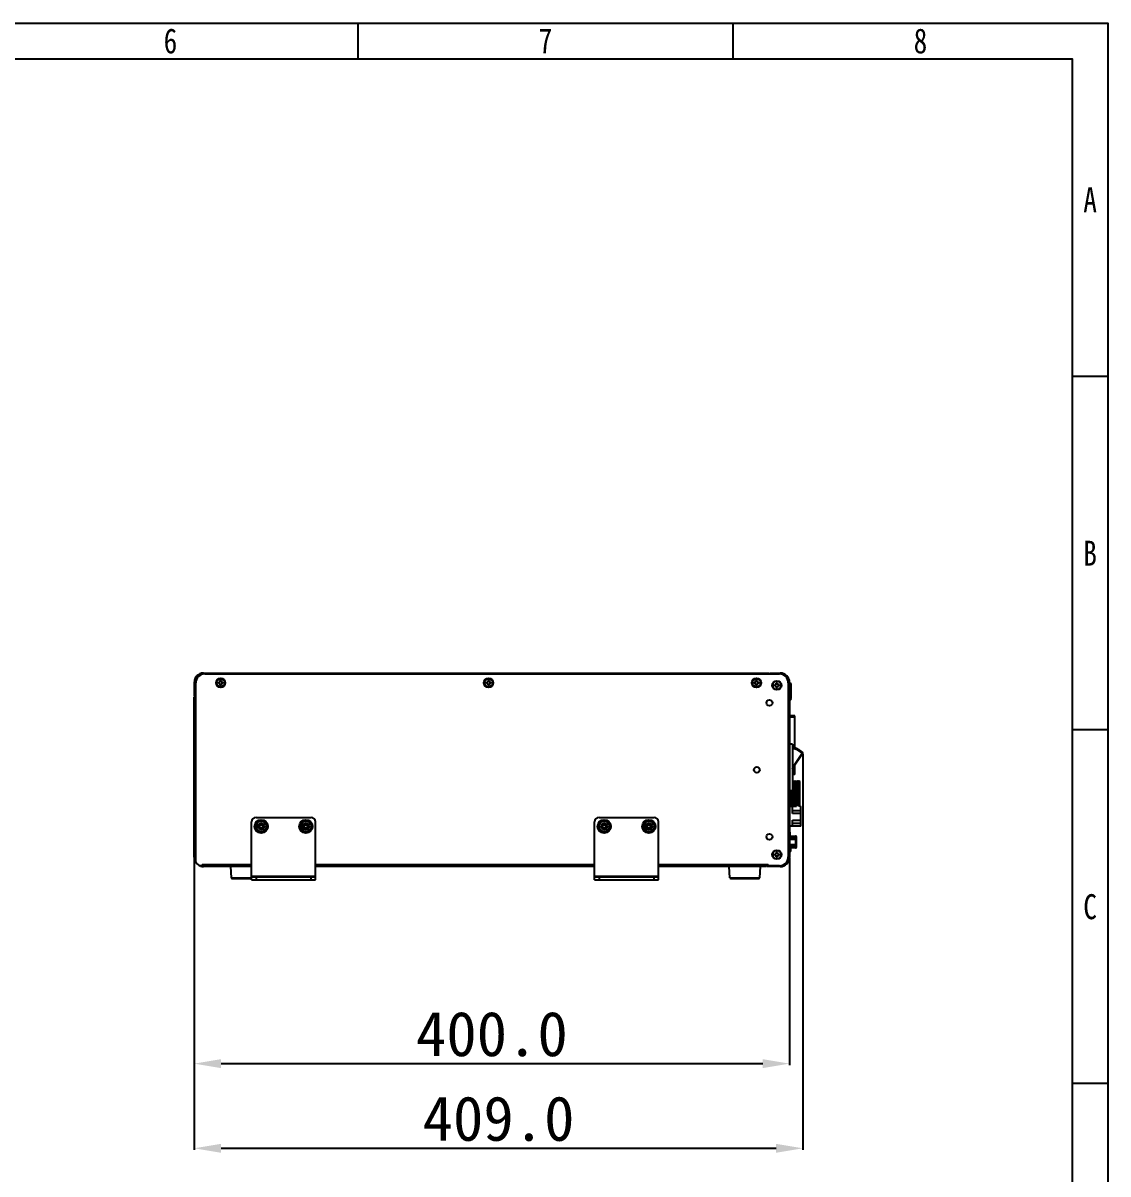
# Model space of a CAD drawing. Header units: millimetres. Extents: x 4086 to 8318, y 123 to 1549.
# Drawn here: x 7589 to 8318, y 775 to 1549 of the extents above; entities that cross this region are included whole.
import ezdxf
from ezdxf.enums import TextEntityAlignment as Align

# ---------------------------------------------------------------- set-up
doc = ezdxf.new("R2010")
doc.units = ezdxf.units.MM
doc.layers.add('20_ALL_FEATURES', color=7, linetype='Continuous')
doc.layers.add('尺寸', color=3, linetype='Continuous')
doc.styles.get("Standard").update_dxf_attribs({"font": ''})
doc.styles.get('Standard').set_extended_font_data('SimSun')
doc.dimstyles.get("Standard").update_dxf_attribs({"dimscale": 6, "dimtxt": 5, "dimasz": 3, "dimexe": 0.18, "dimexo": 0.0625, "dimgap": 0.8, "dimtad": 1, "dimtoh": 1, "dimdec": 1, "dimzin": 0, "dimdsep": 46, "dimtxsty": 'Standard', "dimcen": 0.09, "dimclrd": 256, "dimclre": 256, "dimclrt": 256, "dimadec": 0, "dimazin": 2, "dimtfac": 1, "dimtdec": 1, "dimtofl": 0, "dimtmove": 0, "dimatfit": 3, "dimfxl": 0, "dimtolj": 1, "dimtzin": 0, "dimarcsym": 0})

# ---------------------------------------------------------------- blocks, each defined once
blk = doc.blocks.new('3')
at = {"color": 2}
for p, q in [((7814.12, 1548.82), (7814.12, 1524.82)), ((8066.12, 1548.82), (8066.12, 1524.82)), ((8318.12, 1311.22), (8294.12, 1311.22)), ((8318.12, 1073.62), (8294.12, 1073.62)), ((8318.12, 836.02), (8294.12, 836.02))]:
    blk.add_line(p, q, dxfattribs=at)
for points in [[(6302.12, 123.22), (6302.12, 1548.82), (8318.12, 1548.82), (8318.12, 123.22)], [(6422.12, 147.22), (6422.12, 1524.82), (8294.12, 1524.82), (8294.12, 147.22)]]:
    blk.add_lwpolyline(points, close=True, dxfattribs=at)
at = {"color": 2, "width": 0.8}
for s, p in [('6', (7688.12, 1536.82)), ('7', (7940.12, 1536.82)), ('8', (8192.12, 1536.82)), ('A', (8306.12, 1430.02)), ('B', (8306.12, 1192.42)), ('C', (8306.12, 954.82))]:
    blk.add_text(s, height=16.8, dxfattribs=at).set_placement(p, align=Align.MIDDLE_CENTER)
for tag, height, p in [('整机外形图', 19.2, (7909.61, 256.24)), ('当前页', 12, (8078.12, 207.22)), ('总页数', 12, (8222.12, 207.22))]:
    blk.add_attdef(tag, text='', height=height, dxfattribs=at).set_placement(p, align=Align.MIDDLE)
at = {"color": 7, "width": 0.8}
for tag, height, p in [('编号', 19.2, (8153.31, 252.27)), ('比例', 12, (7958.12, 171.22))]:
    blk.add_attdef(tag, text='', height=height, dxfattribs=at).set_placement(p, align=Align.MIDDLE)
blk = doc.blocks.new('*D44')
at = {"layer": 'Defpoints', "color": 0}
for p in [(7704.13, 988.01), (8104.13, 988.01), (8104.13, 849.31)]:
    blk.add_point(p, dxfattribs=at)
at = {"layer": '尺寸', "lineweight": -2}
for p, q in [((7704.13, 987.64), (7704.13, 848.23)), ((8104.13, 987.64), (8104.13, 848.23)), ((7722.13, 849.31), (8086.13, 849.31))]:
    blk.add_line(p, q, dxfattribs=at)
at = {"layer": '尺寸'}
for points in [[(7722.13, 852.31), (7722.13, 846.31), (7704.13, 849.31)], [(8086.13, 846.31), (8086.13, 852.31), (8104.13, 849.31)]]:
    blk.add_solid(points, dxfattribs=at)
at = {"layer": '尺寸', "insert": (7904.13, 869.11), "char_height": 30, "attachment_point": 5}
blk.add_mtext('\\A1;400.0', dxfattribs=at)
blk = doc.blocks.new('*D45')
at = {"layer": 'Defpoints', "color": 0}
for p in [(8113.08, 1057.79), (7704.13, 988.01), (8113.08, 792.4)]:
    blk.add_point(p, dxfattribs=at)
at = {"layer": '尺寸', "lineweight": -2}
for p, q in [((8113.08, 1057.42), (8113.08, 791.32)), ((7704.13, 987.64), (7704.13, 791.32)), ((7722.13, 792.4), (8095.08, 792.4))]:
    blk.add_line(p, q, dxfattribs=at)
at = {"layer": '尺寸'}
for points in [[(7722.13, 795.4), (7722.13, 789.4), (7704.13, 792.4)], [(8095.08, 789.4), (8095.08, 795.4), (8113.08, 792.4)]]:
    blk.add_solid(points, dxfattribs=at)
at = {"layer": '尺寸', "insert": (7908.6, 812.2), "char_height": 30, "attachment_point": 5}
blk.add_mtext('\\A1;409.0', dxfattribs=at)

msp = doc.modelspace()

# ---------------------------------------------------------------- linework, layer by layer
at = {"layer": '20_ALL_FEATURES', "color": 7, "linetype": 'Continuous'}
for p, q in [((7710.33, 1111.19), (7710.33, 1111.81)), ((7710.33, 1111.81), (8090.18, 1111.81)), ((7711.13, 1111.31), (8097.33, 1111.31)), ((7721.52, 1105.69), (7721.52, 1106.81)), ((7721.52, 1106.81), (7722.27, 1106.81)), ((7722.27, 1106.81), (7722.27, 1105.69)), ((7901.52, 1105.69), (7901.52, 1106.81)), ((7901.52, 1106.81), (7902.27, 1106.81)), ((7902.27, 1106.81), (7902.27, 1105.69)), ((8081.52, 1106.81), (8082.27, 1106.81)), ((8081.52, 1105.69), (8081.52, 1106.81)), ((8082.27, 1106.81), (8082.27, 1105.69)), ((8090.18, 1111.31), (8090.18, 1111.81)), ((8090.63, 1111.81), (8097.93, 1111.81)), ((8090.63, 1111.31), (8090.63, 1111.81)), ((7704.13, 1105.61), (7704.13, 1096.11)), ((7705.13, 984.64), (7705.13, 1105.31)), ((7720.4, 1104.94), (7720.4, 1105.69)), ((7720.4, 1105.69), (7721.52, 1105.69)), ((7721.52, 1104.94), (7720.4, 1104.94)), ((7721.52, 1103.81), (7721.52, 1104.94)), ((7722.27, 1103.81), (7721.52, 1103.81)), ((7722.27, 1105.69), (7723.4, 1105.69)), ((7722.27, 1104.94), (7722.27, 1103.81)), ((7723.4, 1104.94), (7722.27, 1104.94)), ((7723.4, 1105.69), (7723.4, 1104.94)), ((7900.4, 1104.94), (7900.4, 1105.69)), ((7900.4, 1105.69), (7901.52, 1105.69)), ((7901.52, 1104.94), (7900.4, 1104.94)), ((7901.52, 1103.81), (7901.52, 1104.94)), ((7902.27, 1103.81), (7901.52, 1103.81)), ((7902.27, 1105.69), (7903.4, 1105.69)), ((7902.27, 1104.94), (7902.27, 1103.81)), ((7903.4, 1104.94), (7902.27, 1104.94)), ((7903.4, 1105.69), (7903.4, 1104.94)), ((8080.4, 1105.69), (8081.52, 1105.69)), ((8080.4, 1104.94), (8080.4, 1105.69)), ((8081.52, 1104.94), (8080.4, 1104.94)), ((8081.52, 1103.81), (8081.52, 1104.94)), ((8082.27, 1103.81), (8081.52, 1103.81)), ((8082.27, 1105.69), (8083.4, 1105.69)), ((8083.4, 1104.94), (8082.27, 1104.94)), ((8082.27, 1104.94), (8082.27, 1103.81)), ((8083.4, 1105.69), (8083.4, 1104.94)), ((8094.13, 1103.99), (8095.25, 1103.99)), ((8094.13, 1103.24), (8094.13, 1103.99)), ((8095.25, 1103.24), (8094.13, 1103.24)), ((8095.25, 1105.11), (8096, 1105.11)), ((8095.25, 1103.99), (8095.25, 1105.11)), ((8095.25, 1102.11), (8095.25, 1103.24)), ((8096, 1102.11), (8095.25, 1102.11)), ((8096, 1105.11), (8096, 1103.99)), ((8096, 1103.99), (8097.13, 1103.99)), ((8097.13, 1103.24), (8096, 1103.24)), ((8096, 1103.24), (8096, 1102.11)), ((8097.13, 1103.99), (8097.13, 1103.24)), ((8103.25, 1105.79), (8104.12, 1105.81)), ((8104.13, 1105.61), (8103.28, 1105.61)), ((8103.33, 1105.31), (8103.33, 988.31)), ((8104.13, 1105.61), (8104.13, 988.01)), ((8105.13, 1104.81), (8104.13, 1104.81)), ((8105.13, 1101.81), (8104.13, 1101.81)), ((8105.13, 1094.81), (8105.13, 1104.81)), ((7705.13, 1096.11), (7704.13, 1096.11)), ((7704.13, 988.01), (7704.13, 1095.61)), ((7705.13, 1095.61), (7704.13, 1095.61)), ((8107.73, 1083.1), (8104.13, 1083.1)), ((8107.73, 1082.3), (8104.13, 1082.3)), ((8107.73, 1061.42), (8107.73, 1083.1)), ((8106.1, 1064.13), (8104.13, 1064.13)), ((8106.1, 1064.13), (8106.1, 1032.66)), ((8106.1, 1048.49), (8112.95, 1058.5)), ((8113.08, 1057.79), (8106.21, 1047.74)), ((8111.1, 1059.76), (8110.82, 1059.34)), ((8113.08, 1057.79), (8110.82, 1059.34)), ((8111.1, 1059.76), (8112.95, 1058.5)), ((8106.1, 1047.81), (8106.21, 1047.74)), ((8107.73, 1044.5), (8106.1, 1044.5)), ((8107.73, 1043.7), (8107.73, 1049.96)), ((8107.73, 1043.7), (8106.1, 1043.7)), ((8106.28, 1038.9), (8106.1, 1039.08)), ((8106.67, 1039.3), (8106.27, 1038.9)), ((8106.67, 1039.3), (8106.68, 1039.3)), ((8106.68, 1039.3), (8106.68, 1039.3)), ((8107.08, 1038.9), (8106.68, 1039.3)), ((8107.47, 1039.3), (8107.07, 1038.9)), ((8107.48, 1039.3), (8107.47, 1039.3)), ((8107.48, 1039.3), (8107.48, 1039.3)), ((8107.88, 1038.9), (8107.48, 1039.3)), ((8108.27, 1039.3), (8107.87, 1038.9)), ((8108.28, 1039.3), (8108.27, 1039.3)), ((8108.28, 1039.3), (8108.28, 1039.3)), ((8108.68, 1038.9), (8108.28, 1039.3)), ((8109.07, 1039.3), (8108.67, 1038.9)), ((8109.07, 1039.3), (8109.08, 1039.3)), ((8109.08, 1039.3), (8109.08, 1039.3)), ((8109.48, 1038.9), (8109.08, 1039.3)), ((8109.87, 1039.3), (8109.47, 1038.9)), ((8109.88, 1039.3), (8109.87, 1039.3)), ((8109.88, 1039.3), (8109.88, 1039.3)), ((8110.28, 1038.9), (8109.88, 1039.3)), ((8110.67, 1039.3), (8110.27, 1038.9)), ((8110.68, 1039.3), (8110.67, 1039.3)), ((8110.68, 1039.3), (8110.68, 1039.3)), ((8111.08, 1038.9), (8110.68, 1039.3)), ((8111.13, 1038.95), (8111.07, 1038.9)), ((8111.13, 1022.5), (8111.13, 1038.95)), ((8106.1, 1032.66), (8104.13, 1032.66)), ((8108.81, 1031.58), (8108.41, 1031.77)), ((8109.21, 1031.78), (8108.81, 1031.58)), ((8104.13, 1022.36), (8108.73, 1022.36)), ((8106.13, 1022.06), (8104.13, 1022.06)), ((8106.13, 1017.36), (8106.13, 1022.36)), ((8108.73, 1023.16), (8109.73, 1023.16)), ((8108.73, 1022.36), (8108.73, 1023.16)), ((8109.73, 1023.16), (8111.83, 1022.16)), ((8111.83, 1008.86), (8111.83, 1022.16)), ((7745.63, 1014.81), (7782.63, 1014.81)), ((7976.13, 1014.81), (8013.13, 1014.81)), ((8106.13, 1019.56), (8111.83, 1019.56)), ((8111.83, 1017.36), (8106.13, 1017.36)), ((7742.63, 972.81), (7742.63, 1011.81)), ((7747.38, 1009.25), (7747.38, 1008.38)), ((7748.69, 1009.25), (7747.38, 1009.25)), ((7747.38, 1008.38), (7748.69, 1008.38)), ((7748.69, 1010.56), (7748.69, 1009.25)), ((7749.56, 1010.56), (7748.69, 1010.56)), ((7748.69, 1008.38), (7748.69, 1007.06)), ((7748.69, 1007.06), (7749.56, 1007.06)), ((7749.56, 1009.25), (7749.56, 1010.56)), ((7750.88, 1009.25), (7749.56, 1009.25)), ((7749.56, 1007.06), (7749.56, 1008.38)), ((7749.56, 1008.38), (7750.88, 1008.38)), ((7750.88, 1008.38), (7750.88, 1009.25)), ((7777.38, 1009.25), (7777.38, 1008.38)), ((7778.69, 1009.25), (7777.38, 1009.25)), ((7777.38, 1008.38), (7778.69, 1008.38)), ((7778.69, 1010.56), (7778.69, 1009.25)), ((7779.56, 1010.56), (7778.69, 1010.56)), ((7778.69, 1008.38), (7778.69, 1007.06)), ((7778.69, 1007.06), (7779.56, 1007.06)), ((7779.56, 1009.25), (7779.56, 1010.56)), ((7780.88, 1009.25), (7779.56, 1009.25)), ((7779.56, 1007.06), (7779.56, 1008.38)), ((7779.56, 1008.38), (7780.88, 1008.38)), ((7780.88, 1008.38), (7780.88, 1009.25)), ((7785.63, 972.81), (7785.63, 1011.81)), ((7973.13, 972.81), (7973.13, 1011.81)), ((7979.19, 1009.25), (7977.88, 1009.25)), ((7977.88, 1009.25), (7977.88, 1008.38)), ((7977.88, 1008.38), (7979.19, 1008.38)), ((7980.06, 1010.56), (7979.19, 1010.56)), ((7979.19, 1010.56), (7979.19, 1009.25)), ((7979.19, 1008.38), (7979.19, 1007.06)), ((7979.19, 1007.06), (7980.06, 1007.06)), ((7980.06, 1009.25), (7980.06, 1010.56)), ((7981.38, 1009.25), (7980.06, 1009.25)), ((7980.06, 1008.38), (7981.38, 1008.38)), ((7980.06, 1007.06), (7980.06, 1008.38)), ((7981.38, 1008.38), (7981.38, 1009.25)), ((8009.19, 1009.25), (8007.88, 1009.25)), ((8007.88, 1009.25), (8007.88, 1008.38)), ((8007.88, 1008.38), (8009.19, 1008.38)), ((8010.06, 1010.56), (8009.19, 1010.56)), ((8009.19, 1010.56), (8009.19, 1009.25)), ((8009.19, 1008.38), (8009.19, 1007.06)), ((8009.19, 1007.06), (8010.06, 1007.06)), ((8010.06, 1009.25), (8010.06, 1010.56)), ((8011.38, 1009.25), (8010.06, 1009.25)), ((8010.06, 1008.38), (8011.38, 1008.38)), ((8010.06, 1007.06), (8010.06, 1008.38)), ((8011.38, 1008.38), (8011.38, 1009.25)), ((8016.13, 972.81), (8016.13, 1011.81)), ((8104.13, 1009.16), (8106.13, 1009.16)), ((8111.83, 1008.86), (8104.13, 1008.86)), ((8106.13, 1012.96), (8111.83, 1012.96)), ((8106.13, 1008.86), (8106.13, 1012.96)), ((8111.83, 1010.76), (8106.13, 1010.76)), ((8104.23, 1005.01), (8104.13, 1005.01)), ((8105.03, 1002.41), (8104.13, 1002.41)), ((8104.13, 1001.4), (8108.38, 1001.4)), ((8108.38, 1000.09), (8104.13, 1000.09)), ((8104.23, 1005.01), (8104.23, 1002.41)), ((8105.03, 1001.4), (8105.03, 1002.41)), ((8105.03, 1002.31), (8108.25, 1002.31)), ((8108.25, 1001.4), (8108.25, 1002.31)), ((8108.38, 995.4), (8108.38, 1001.4)), ((8108.75, 994.81), (8108.75, 1001.81)), ((8095.25, 991.31), (8096, 991.31)), ((8095.25, 990.19), (8095.25, 991.31)), ((8096, 991.31), (8096, 990.19)), ((8104.13, 996.7), (8108.38, 996.7)), ((8108.38, 995.4), (8104.13, 995.4)), ((8105.03, 991.91), (8104.13, 991.91)), ((8105.03, 991.91), (8105.03, 995.4)), ((8108.25, 994.31), (8105.03, 994.31)), ((8108.25, 994.31), (8108.25, 995.4)), ((7705.13, 988.01), (7704.13, 988.01)), ((7709.43, 983.21), (7709.43, 982.21)), ((7709.43, 983.21), (7742.63, 983.21)), ((7710.63, 983.01), (7710.33, 983.01)), ((7710.63, 983.21), (7710.63, 981.81)), ((7785.63, 983.21), (7973.13, 983.21)), ((8016.13, 983.21), (8089.83, 983.21)), ((8088.63, 981.81), (8088.63, 983.21)), ((8089.83, 983.01), (8089.13, 983.01)), ((8089.13, 983.01), (8089.13, 981.81)), ((8089.83, 982.31), (8089.83, 983.21)), ((8094.13, 990.19), (8095.25, 990.19)), ((8094.13, 989.44), (8094.13, 990.19)), ((8095.25, 989.44), (8094.13, 989.44)), ((8095.25, 988.31), (8095.25, 989.44)), ((8096, 988.31), (8095.25, 988.31)), ((8096, 990.19), (8097.13, 990.19)), ((8097.13, 989.44), (8096, 989.44)), ((8096, 989.44), (8096, 988.31)), ((8097.13, 990.19), (8097.13, 989.44)), ((8103.25, 987.84), (8104.12, 987.81)), ((8103.28, 988.01), (8104.13, 988.01)), ((7709.43, 982.21), (7708.13, 982.21)), ((7742.63, 981.81), (7710.33, 981.81)), ((7729.1, 974.28), (7728.63, 981.81)), ((7742.63, 975.31), (7785.63, 975.31)), ((7973.13, 981.81), (7785.63, 981.81)), ((7973.13, 975.31), (8016.13, 975.31)), ((8088.63, 981.81), (8016.13, 981.81)), ((8064.1, 974.28), (8063.63, 981.81)), ((8084.15, 974.28), (8084.63, 981.81)), ((8097.93, 981.81), (8089.13, 981.81)), ((8097.33, 982.31), (8089.83, 982.31)), ((7729.1, 974.28), (7742.63, 974.28)), ((7729.6, 973.81), (7742.63, 973.81)), ((7742.63, 974.81), (7785.63, 974.81)), ((7742.63, 972.81), (7785.63, 972.81)), ((7745.63, 974.81), (7745.63, 972.81)), ((7782.63, 972.81), (7782.63, 974.81)), ((7973.13, 974.81), (8016.13, 974.81)), ((7973.13, 972.81), (8016.13, 972.81)), ((7976.13, 974.81), (7976.13, 972.81)), ((8013.13, 972.81), (8013.13, 974.81)), ((8064.1, 974.28), (8084.15, 974.28)), ((8064.6, 973.81), (8083.66, 973.81))]:
    msp.add_line(p, q, dxfattribs=at)
for centre, radius in [((7721.9, 1105.31), 3.1), ((7721.9, 1105.31), 2.75), ((7901.9, 1105.31), 3.1), ((7901.9, 1105.31), 2.75), ((8081.9, 1105.31), 3.1), ((8081.9, 1105.31), 2.75), ((8095.63, 1103.61), 3.1), ((8095.63, 1103.61), 2.75), ((8090.63, 1091.81), 2), ((8082.13, 1046.81), 2), ((7749.13, 1008.81), 4.5), ((7749.13, 1008.81), 3.5), ((7749.13, 1008.81), 2.12), ((7779.13, 1008.81), 4.5), ((7779.13, 1008.81), 3.5), ((7779.13, 1008.81), 2.12), ((7979.63, 1008.81), 4.5), ((7979.63, 1008.81), 3.5), ((7979.63, 1008.81), 2.12), ((8009.63, 1008.81), 4.5), ((8009.63, 1008.81), 3.5), ((8009.63, 1008.81), 2.12), ((8090.63, 1001.81), 2), ((8095.63, 989.81), 3.1), ((8095.63, 989.81), 2.75)]:
    msp.add_circle(centre, radius, dxfattribs=at)
for centre, radius, start, end in [((7710.33, 1105.61), 6.2, 90, 180), ((7711.13, 1105.31), 6, 90, 180), ((8097.33, 1105.31), 6, 0, 90), ((8097.93, 1105.61), 6.2, 0, 90), ((8104.13, 1094.81), 1, 270, 0), ((8103.33, 1048.4), 13.77, 55.62491, 78.38043), ((8103.33, 1048.4), 13.26, 55.62491, 77.92523), ((8112.66, 1058.08), 0.508, 325.62491, 55.62491), ((8102.26, 1050.43), 4.78, 323.62258, 325.62491), ((3052.03, 982.6), 5054.21, 0.45075, 0.56765), ((7745.63, 1011.81), 3, 90, 180), ((7782.63, 1011.81), 3, 0, 90), ((7976.13, 1011.81), 3, 90, 180), ((8013.13, 1011.81), 3, 0, 90), ((8100.32, 1001.45), 5.29, 42.38909, 43.8869), ((8108.25, 1001.81), 0.5, 0, 90), ((8108.26, 1002.51), 2.54, 272.73574, 273.20011), ((8108.25, 994.81), 0.5, 270, 0), ((8108.26, 998.52), 2.55, 272.69515, 273.1998), ((7710.33, 988.01), 6.2, 180, 212.99006), ((7710.33, 988.01), 6.2, 212.99589, 249.30646), ((7710.33, 988.01), 5, 259.19802, 270), ((8097.33, 988.31), 6, 270, 0), ((8097.93, 988.01), 6.2, 270, 0), ((7710.33, 988.01), 6.2, 250.68751, 270), ((7729.6, 974.31), 0.5, 183.57633, 270), ((8064.6, 974.31), 0.5, 183.57633, 270), ((8083.66, 974.31), 0.5, 270, 356.42367)]:
    msp.add_arc(centre, radius, start, end, dxfattribs=at)
for points, knots in [([(8106.49, 1022.36), (8106.48, 1023.39), (8106.47, 1025.43), (8106.44, 1028.42), (8106.42, 1030.82), (8106.4, 1032.62), (8106.39, 1033.83), (8106.37, 1034.94), (8106.36, 1035.93), (8106.35, 1036.79), (8106.33, 1037.42), (8106.32, 1037.85), (8106.32, 1038.12), (8106.31, 1038.34), (8106.3, 1038.53), (8106.3, 1038.68), (8106.29, 1038.78), (8106.29, 1038.84), (8106.28, 1038.87), (8106.28, 1038.89), (8106.28, 1038.9), (8106.28, 1038.9)], [0, 0, 0, 0, 0.186842, 0.370457, 0.542664, 0.622063, 0.695795, 0.763033, 0.823028, 0.875113, 0.918701, 0.937156, 0.953313, 0.967124, 0.978558, 0.987579, 0.994162, 0.996535, 0.998296, 0.999447, 1, 1, 1, 1]), ([(8106.89, 1022.36), (8106.88, 1023.42), (8106.87, 1025.51), (8106.84, 1028.58), (8106.82, 1031.03), (8106.8, 1032.87), (8106.78, 1034.12), (8106.77, 1035.25), (8106.76, 1036.26), (8106.75, 1037.14), (8106.73, 1037.78), (8106.72, 1038.23), (8106.72, 1038.5), (8106.71, 1038.73), (8106.7, 1038.93), (8106.7, 1039.08), (8106.69, 1039.18), (8106.69, 1039.24), (8106.68, 1039.27), (8106.68, 1039.29), (8106.68, 1039.3), (8106.68, 1039.3)], [0, 0, 0, 0, 0.187073, 0.370798, 0.543024, 0.622408, 0.69611, 0.76331, 0.823264, 0.875301, 0.918844, 0.937277, 0.953413, 0.967205, 0.978619, 0.987623, 0.994191, 0.996557, 0.998311, 0.999454, 1, 1, 1, 1]), ([(8107.29, 1022.36), (8107.28, 1023.39), (8107.27, 1025.43), (8107.24, 1028.42), (8107.22, 1030.82), (8107.2, 1032.62), (8107.19, 1033.83), (8107.17, 1034.94), (8107.16, 1035.93), (8107.15, 1036.79), (8107.13, 1037.42), (8107.12, 1037.85), (8107.12, 1038.12), (8107.11, 1038.34), (8107.1, 1038.53), (8107.1, 1038.68), (8107.09, 1038.78), (8107.09, 1038.84), (8107.08, 1038.87), (8107.08, 1038.89), (8107.08, 1038.9), (8107.08, 1038.9)], [0, 0, 0, 0, 0.186842, 0.370459, 0.542669, 0.622068, 0.6958, 0.763038, 0.823033, 0.875117, 0.918704, 0.937159, 0.953315, 0.967126, 0.978559, 0.987581, 0.994163, 0.996536, 0.998297, 0.999447, 1, 1, 1, 1]), ([(8107.69, 1022.36), (8107.68, 1023.42), (8107.67, 1025.51), (8107.64, 1028.58), (8107.62, 1031.03), (8107.6, 1032.87), (8107.58, 1034.12), (8107.57, 1035.25), (8107.56, 1036.26), (8107.55, 1037.14), (8107.53, 1037.78), (8107.52, 1038.23), (8107.52, 1038.5), (8107.51, 1038.73), (8107.5, 1038.93), (8107.5, 1039.08), (8107.49, 1039.18), (8107.49, 1039.24), (8107.48, 1039.27), (8107.48, 1039.29), (8107.48, 1039.3), (8107.48, 1039.3)], [0, 0, 0, 0, 0.187075, 0.370802, 0.543029, 0.622413, 0.696116, 0.763316, 0.823269, 0.875306, 0.918849, 0.937281, 0.953417, 0.967208, 0.978621, 0.987625, 0.994192, 0.996558, 0.998311, 0.999455, 1, 1, 1, 1]), ([(8108.09, 1022.36), (8108.08, 1023.39), (8108.07, 1025.43), (8108.04, 1028.42), (8108.02, 1030.82), (8108, 1032.62), (8107.99, 1033.83), (8107.97, 1034.94), (8107.96, 1035.93), (8107.95, 1036.79), (8107.93, 1037.42), (8107.92, 1037.85), (8107.92, 1038.12), (8107.91, 1038.34), (8107.9, 1038.53), (8107.9, 1038.68), (8107.89, 1038.78), (8107.89, 1038.84), (8107.88, 1038.87), (8107.88, 1038.89), (8107.88, 1038.9), (8107.88, 1038.9)], [0, 0, 0, 0, 0.186845, 0.370462, 0.542672, 0.622072, 0.695804, 0.763042, 0.823037, 0.875121, 0.918708, 0.937163, 0.953319, 0.96713, 0.978562, 0.987582, 0.994164, 0.996537, 0.998298, 0.999448, 1, 1, 1, 1]), ([(8108.41, 1031.77), (8108.4, 1032.32), (8108.39, 1033.35), (8108.38, 1034.81), (8108.36, 1036.09), (8108.35, 1037.04), (8108.33, 1037.7), (8108.33, 1038.1), (8108.32, 1038.45), (8108.31, 1038.74), (8108.3, 1038.97), (8108.3, 1039.12), (8108.29, 1039.21), (8108.29, 1039.26), (8108.28, 1039.28), (8108.28, 1039.3), (8108.28, 1039.3)], [0, 0, 0, 0, 0.215815, 0.41117, 0.58274, 0.727688, 0.789392, 0.843555, 0.889958, 0.928401, 0.958724, 0.980806, 0.988725, 0.994557, 0.998305, 1, 1, 1, 1]), ([(8108.81, 1031.58), (8108.8, 1032.1), (8108.79, 1033.11), (8108.78, 1034.53), (8108.76, 1035.78), (8108.75, 1036.7), (8108.74, 1037.34), (8108.73, 1037.74), (8108.72, 1038.07), (8108.71, 1038.36), (8108.7, 1038.58), (8108.7, 1038.73), (8108.69, 1038.81), (8108.69, 1038.86), (8108.68, 1038.88), (8108.68, 1038.9), (8108.68, 1038.9)], [0, 0, 0, 0, 0.215718, 0.411066, 0.582611, 0.727555, 0.789256, 0.843428, 0.889841, 0.928294, 0.958641, 0.980743, 0.988675, 0.994522, 0.998286, 1, 1, 1, 1]), ([(8109.08, 1039.3), (8109.08, 1039.3), (8109.08, 1039.28), (8109.09, 1039.25), (8109.09, 1039.21), (8109.1, 1039.12), (8109.1, 1038.97), (8109.11, 1038.74), (8109.12, 1038.45), (8109.13, 1038.1), (8109.14, 1037.7), (8109.15, 1037.04), (8109.16, 1036.09), (8109.18, 1034.81), (8109.19, 1033.35), (8109.2, 1032.32), (8109.21, 1031.78)], [0, 0, 0, 0, 0.001689, 0.005422, 0.011237, 0.01914, 0.041209, 0.071539, 0.10999, 0.156395, 0.210561, 0.27227, 0.417232, 0.588823, 0.784192, 1, 1, 1, 1]), ([(8109.69, 1023.16), (8109.68, 1024.16), (8109.66, 1026.12), (8109.63, 1029), (8109.61, 1031.28), (8109.59, 1032.99), (8109.58, 1034.14), (8109.57, 1035.18), (8109.56, 1036.11), (8109.54, 1036.92), (8109.53, 1037.51), (8109.52, 1037.91), (8109.52, 1038.16), (8109.51, 1038.38), (8109.5, 1038.56), (8109.5, 1038.7), (8109.49, 1038.8), (8109.49, 1038.86), (8109.48, 1038.89), (8109.48, 1038.9), (8109.48, 1038.9)], [0, 0, 0, 0, 0.189982, 0.37493, 0.547131, 0.626177, 0.699403, 0.76604, 0.825396, 0.876847, 0.919857, 0.938054, 0.953981, 0.967592, 0.978855, 0.987745, 0.994234, 0.998312, 0.999449, 1, 1, 1, 1]), ([(8110.09, 1022.99), (8110.08, 1024.02), (8110.06, 1026.06), (8110.03, 1029.03), (8110.01, 1031.4), (8110, 1033.16), (8109.98, 1034.35), (8109.97, 1035.44), (8109.96, 1036.41), (8109.94, 1037.24), (8109.93, 1037.86), (8109.92, 1038.28), (8109.92, 1038.54), (8109.91, 1038.76), (8109.9, 1038.94), (8109.9, 1039.09), (8109.89, 1039.18), (8109.89, 1039.24), (8109.88, 1039.27), (8109.88, 1039.29), (8109.88, 1039.3), (8109.88, 1039.3)], [0, 0, 0, 0, 0.189495, 0.37425, 0.546472, 0.625582, 0.698896, 0.765632, 0.825091, 0.876642, 0.919738, 0.937971, 0.953929, 0.967565, 0.97885, 0.987751, 0.994245, 0.996586, 0.998322, 0.999456, 1, 1, 1, 1]), ([(8110.49, 1022.8), (8110.48, 1023.81), (8110.46, 1025.81), (8110.44, 1028.74), (8110.41, 1031.08), (8110.4, 1032.82), (8110.38, 1034), (8110.37, 1035.07), (8110.36, 1036.03), (8110.34, 1036.86), (8110.33, 1037.47), (8110.32, 1037.89), (8110.32, 1038.14), (8110.31, 1038.36), (8110.3, 1038.55), (8110.3, 1038.69), (8110.29, 1038.79), (8110.29, 1038.86), (8110.28, 1038.89), (8110.28, 1038.9), (8110.28, 1038.9)], [0, 0, 0, 0, 0.18859, 0.37295, 0.545157, 0.624363, 0.697813, 0.764718, 0.824358, 0.876088, 0.919356, 0.937665, 0.953692, 0.967394, 0.97873, 0.987675, 0.994207, 0.998309, 0.99945, 1, 1, 1, 1]), ([(8110.68, 1039.3), (8110.68, 1039.3), (8110.68, 1039.29), (8110.68, 1039.27), (8110.69, 1039.24), (8110.69, 1039.18), (8110.7, 1039.08), (8110.7, 1038.93), (8110.71, 1038.74), (8110.72, 1038.51), (8110.72, 1038.25), (8110.73, 1037.81), (8110.74, 1037.18), (8110.76, 1036.32), (8110.77, 1035.33), (8110.78, 1034.21), (8110.8, 1032.99), (8110.82, 1031.18), (8110.84, 1028.75), (8110.86, 1025.73), (8110.88, 1023.65), (8110.89, 1022.61)], [0, 0, 0, 0, 0.000544, 0.001682, 0.003428, 0.005783, 0.012321, 0.021282, 0.032643, 0.046373, 0.062436, 0.080788, 0.124152, 0.175995, 0.23575, 0.302767, 0.376314, 0.455591, 0.627819, 0.811959, 1, 1, 1, 1]), ([(8111.13, 1037.78), (8111.12, 1037.94), (8111.12, 1038.16), (8111.11, 1038.44), (8111.1, 1038.6), (8111.1, 1038.72), (8111.09, 1038.81), (8111.08, 1038.86), (8111.08, 1038.89), (8111.08, 1038.9)], [0, 0, 0, 0, 0.425502, 0.595341, 0.735865, 0.846705, 0.9277, 0.978744, 1, 1, 1, 1]), ([(8104.49, 1022.36), (8104.48, 1023.26), (8104.45, 1026.7), (8104.43, 1030.14), (8104.4, 1032.67)], [0, 0, 0, 0, 0.262109, 1, 1, 1, 1]), ([(8104.89, 1022.36), (8104.88, 1023.26), (8104.85, 1026.71), (8104.82, 1030.15), (8104.8, 1032.69)], [0, 0, 0, 0, 0.263006, 1, 1, 1, 1]), ([(8105.29, 1022.36), (8105.28, 1023.26), (8105.25, 1026.7), (8105.23, 1030.14), (8105.2, 1032.67)], [0, 0, 0, 0, 0.262109, 1, 1, 1, 1]), ([(8105.69, 1022.36), (8105.68, 1023.26), (8105.65, 1026.71), (8105.62, 1030.15), (8105.6, 1032.69)], [0, 0, 0, 0, 0.263006, 1, 1, 1, 1]), ([(8108.49, 1022.36), (8108.48, 1023.18), (8108.46, 1026.31), (8108.43, 1029.45), (8108.41, 1031.77)], [0, 0, 0, 0, 0.259023, 1, 1, 1, 1]), ([(8108.89, 1023.16), (8108.88, 1023.89), (8108.85, 1026.7), (8108.83, 1029.5), (8108.81, 1031.58)], [0, 0, 0, 0, 0.260061, 1, 1, 1, 1]), ([(8109.21, 1031.77), (8109.22, 1031.1), (8109.24, 1028.23), (8109.27, 1025.36), (8109.28, 1023.16)], [0, 0, 0, 0, 0.234299, 1, 1, 1, 1]), ([(8108.75, 1000.06), (8108.75, 1000.04), (8108.72, 1000.03), (8108.69, 1000.01), (8108.63, 1000), (8108.53, 999.98), (8108.45, 999.98), (8108.4, 999.97)], [0, 0, 0, 0, 0.099519, 0.189028, 0.306173, 0.615015, 1, 1, 1, 1]), ([(8108.4, 995.97), (8108.45, 995.98), (8108.53, 995.98), (8108.63, 996), (8108.69, 996.01), (8108.72, 996.03), (8108.75, 996.04), (8108.75, 996.06)], [0, 0, 0, 0, 0.384985, 0.693827, 0.810972, 0.900481, 1, 1, 1, 1])]:
    msp.add_open_spline(points, degree=3, knots=knots, dxfattribs=at)

# ---------------------------------------------------------------- block references
msp.add_blockref('3', (0, 0))

# ---------------------------------------------------------------- dimensions: what is measured, and where the dimension line sits
at = {"layer": '尺寸'}
for base, p1, p2, picture, middle in [((8113.0822, 792.3985), (7704.1256, 988.0138), (8113.0822, 1057.7917), '*D45', (7908.6039, 812.1985)), ((8104.13, 849.31), (7704.13, 988.01), (8104.13, 988.01), '*D44', (7904.13, 869.11))]:
    dim = msp.add_linear_dim(base=base, p1=p1, p2=p2, dimstyle='Standard', override={"dimtxsty": 'Standard'}, dxfattribs=at)
    dim.commit()
    dim.dimension.update_dxf_attribs({"geometry": picture, "text_midpoint": middle})

doc.saveas('drawing.dxf')
